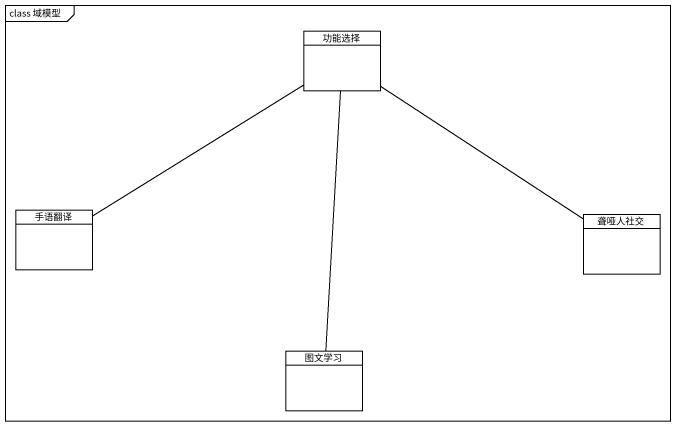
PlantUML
@startuml
mainframe class 域模型
hide circle
hide empty members
class 功能选择
class 手语翻译
class 聋哑人社交
class 图文学习
功能选择 -- 聋哑人社交
功能选择 -- 图文学习
手语翻译 -up- 功能选择
@enduml
